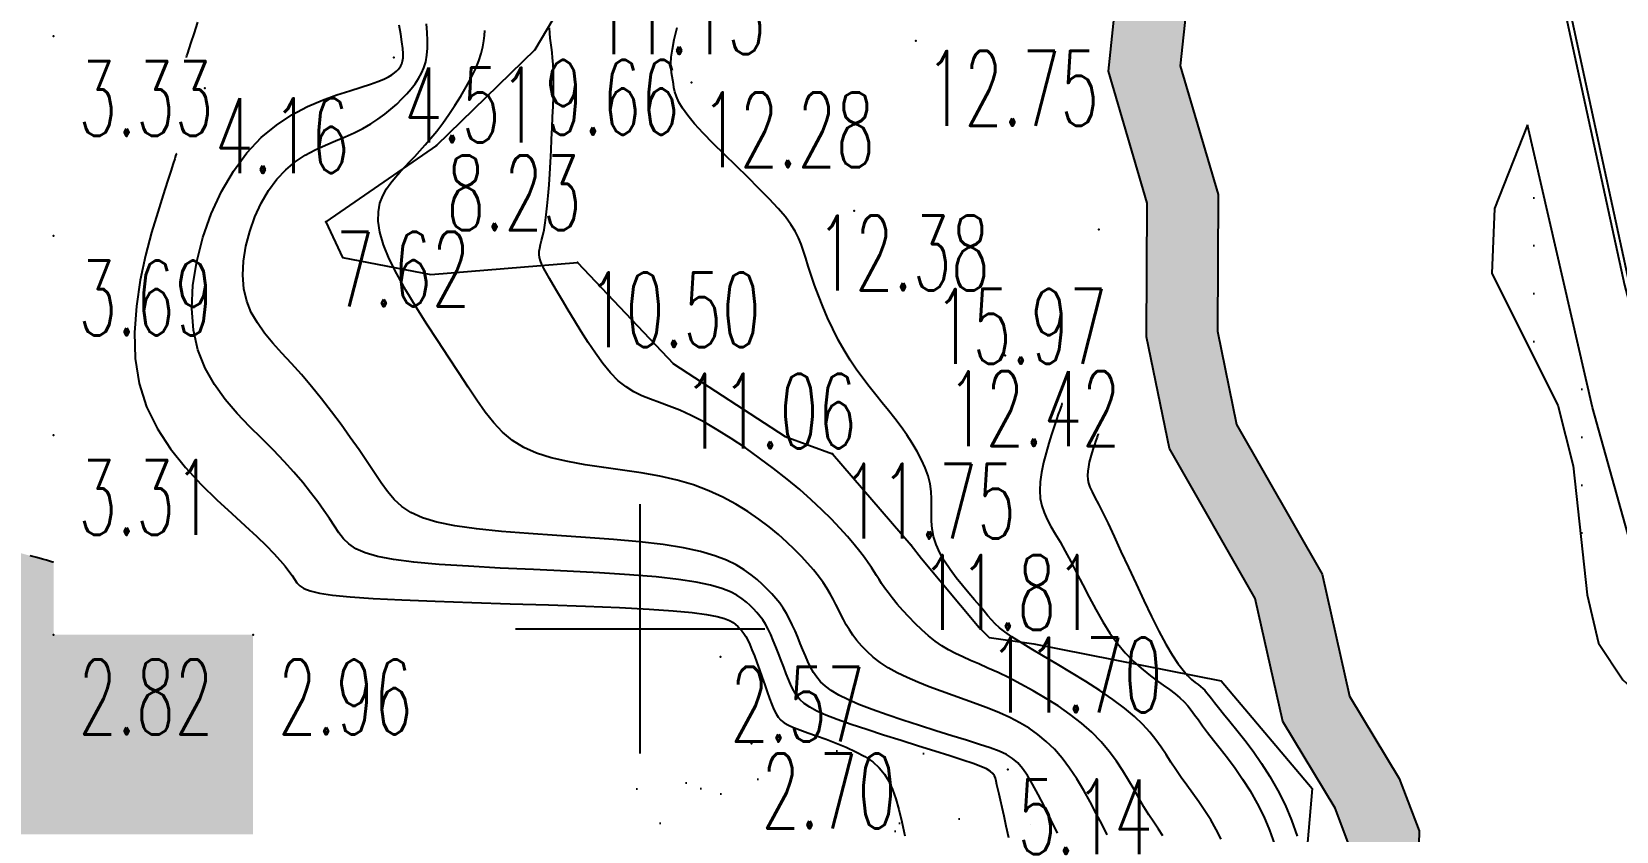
# Model space of a CAD drawing. Header units: millimetres. Extents: x 88261 to 90953, y 390274 to 392322.
# Drawn here: x 90469.2 to 90548.6, y 391487.4 to 391527.5 of the extents above; entities that cross this region are included whole.
import ezdxf
from ezdxf.enums import TextEntityAlignment as Align

# ---------------------------------------------------------------- set-up
doc = ezdxf.new("R2010")
doc.units = ezdxf.units.MM
doc.header["$LTSCALE"] = 25
for name, color, linetype in [('Carroyage(1)_Croix', 7, 'Continuous'), ('CN_01_00', 42, 'Continuous'), ('CN_02_00', 16, 'Continuous'), ('CN_03_00', 7, 'Continuous'), ('COTEAlt', 7, 'Continuous'), ('route', 253, 'Continuous'), ('TN_COLORIAGE', 7, 'Continuous'), ('TopoAlt', 7, 'Continuous'), ('TOPOJIS', 7, 'Continuous')]:
    doc.layers.add(name, color=color, linetype=linetype)
doc.styles.add('Romans 1.0', font='Romans.shx', dxfattribs={"width": 0.99, "height": 1})
doc.styles.add('Simplex 1.0', font='Simplex.shx', dxfattribs={"width": 0.99, "height": 2.5})
doc.styles.get("Standard").update_dxf_attribs({"font": 'times.ttf'})

# ---------------------------------------------------------------- blocks, each defined once
blk = doc.blocks.new('TCPOINT')
at = {"color": 0}
blk.add_point((0, 0), dxfattribs=at)
at = {"layer": 'TopoAlt', "style": 'Romans 1.0', "width": 0.99}
blk.add_attdef('ALT', text='', height=200, dxfattribs=at).set_placement((0.5, -0.5), align=Align.TOP_LEFT)
blk = doc.blocks.new('COTE')
at = {"color": 0}
blk.add_point((0, 0), dxfattribs=at)
at = {"layer": 'COTEAlt'}
blk.add_attdef('ALT', text='', height=3.75, dxfattribs=at).set_placement((1.25, -1.25), align=Align.TOP_LEFT)

msp = doc.modelspace()

# ---------------------------------------------------------------- hatches: boundary and pattern name
h = msp.add_hatch()
h.set_pattern_fill('AR-HBONE', color=23, scale=0.032)
h.set_pattern_definition([(45, (-511.459, 107.3326), (0, 4.597891134), [9.7536, -3.2512]), (135, (-509.16, 109.6315), (5e-16, 4.597891134), [9.7536, -3.2512])])
h.paths.add_polyline_path([(90580.259, 391369.323), (90578.893, 391372.088), (90577.403, 391380.386), (90572.476, 391388.749), (90564.469, 391395.121), (90551.356, 391397.716), (90544.735, 391400.861), (90542.893, 391403.775), (90543.568, 391412.079), (90551.362, 391419.931), (90552.964, 391421.402), (90554.737, 391426.973), (90553.749, 391430.788), (90551.439, 391434.414), (90550.677, 391440.955), (90548.617, 391445.303), (90546.298, 391449.141), (90545.472, 391455.293), (90546.531, 391461.247), (90545.455, 391467.304), (90543.481, 391470.813), (90539.022, 391477.118), (90538.554, 391481.349), (90538.699, 391487.409), (90537.691, 391490.033), (90535.204, 391494.153), (90533.84, 391500.271), (90529.551, 391507.768), (90528.583, 391512.46), (90528.626, 391519.305), (90526.727, 391525.756), (90527.819, 391536.032), (90524.222, 391546.435), (90524.867, 391555.468), (90523.429, 391563.259), (90518.375, 391569.388), (90516.845, 391576.818), (90516.107, 391580.734), (90502.826, 391602.657), (90494.518, 391616.214), (90485.753, 391638.699), (90442.611, 391685.947), (90436.501, 391694.495), (90435.059, 391708.645), (90451.717, 391741.838), (90452.722, 391752.459), (90451.18, 391766.065), (90442.505, 391784.213), (90439.49, 391790.617), (90435.648, 391805.425), (90431.473, 391812.607), (90431.344, 391819.043), (90432.829, 391823.298), (90433.294, 391826.816), (90429.771, 391827.329), (90429.353, 391824.167), (90427.779, 391819.657), (90427.939, 391811.686), (90432.327, 391804.136), (90436.131, 391789.476), (90447.766, 391765.089), (90449.151, 391752.487), (90448.241, 391742.876), (90431.42, 391709.359), (90433.06, 391693.268), (90439.886, 391683.74), (90482.728, 391636.82), (90491.37, 391614.651), (90512.731, 391579.518), (90515.069, 391567.885), (90520.145, 391561.738), (90521.291, 391555.336), (90520.626, 391546.015), (90524.203, 391535.686), (90523.12, 391525.489), (90525.07, 391518.866), (90525.027, 391512.168), (90526.183, 391506.569), (90530.486, 391499.047), (90531.859, 391492.888), (90534.481, 391488.544), (90535.13, 391486.855), (90534.996, 391481.233), (90535.654, 391475.818), (90540.514, 391468.946), (90542.058, 391466.169), (90542.923, 391461.302), (90541.877, 391455.423), (90542.874, 391448.002), (90545.528, 391443.646), (90547.213, 391440.041), (90548.002, 391433.266), (90550.446, 391429.429), (90551.042, 391427.127), (90549.899, 391423.533), (90540.13, 391413.692), (90539.256, 391402.948), (90542.265, 391398.189), (90550.195, 391394.422), (90562.902, 391391.907), (90569.736, 391386.468), (90574.016, 391379.204), (90575.482, 391371.036), (90577.068, 391367.827), (90585.289, 391363.31), (90587.237, 391361.568), (90590.672, 391353.748), (90594.383, 391351.285), (90604.653, 391343.84), (90612.851, 391334.359), (90618.437, 391325.085), (90621.782, 391317.486), (90624.002, 391309.067), (90627.738, 391287.71), (90628.019, 391279.65), (90627.255, 391266.593), (90621.182, 391254.035), (90617.042, 391235.488), (90618.319, 391215.583), (90622.574, 391202.325), (90631.256, 391184.221), (90636.053, 391168.094), (90637.79, 391151.812), (90636.657, 391134.553), (90636.754, 391124.145), (90640.334, 391110.892), (90653.891, 391091.985), (90663.63, 391082.027), (90671.36, 391067.261), (90675.086, 391054.053), (90683.469, 391034.279), (90692.526, 391020.632), (90692.509, 391024.786), (90691.925, 391027.104), (90686.033, 391034.997), (90677.901, 391054.178), (90674.136, 391067.524), (90665.998, 391083.069), (90656.086, 391093.204), (90643.054, 391111.379), (90639.756, 391123.588), (90639.664, 391133.417), (90640.808, 391150.846), (90639.005, 391167.747), (90634.038, 391184.447), (90625.339, 391202.585), (90621.29, 391215.202), (90620.073, 391234.176), (90624.016, 391251.839), (90630.214, 391264.657), (90631.029, 391278.571), (90630.739, 391286.886), (90629.714, 391298.649), (90627.043, 391310.671), (90621.607, 391322.866), (90613.162, 391336.588), (90606.038, 391344.517), (90602.665, 391348.269), (90597.913, 391351.643), (90592.983, 391355.027), (90589.642, 391362.633), (90586.918, 391365.07)])
h = msp.add_hatch()
h.set_pattern_fill('JARDIN', color=104, scale=0.8)
h.set_pattern_definition([(0, (-0.35, -2.46), (0, 2.4), [0, -2.4])])
h.paths.add_polyline_path([(90544.126, 391522.787), (90542.472, 391518.597), (90542.35, 391515.349), (90545.644, 391508.745), (90546.415, 391505.712), (90547.127, 391499.24), (90547.692, 391496.812), (90548.905, 391494.98), (90552.005, 391492.141), (90547.392, 391508.634)])
h = msp.add_hatch()
h.set_pattern_fill('ALEA', color=40)
h.set_pattern_definition([(312, (0.65, -2.46), (11.7377712, 2.49494029), [0, -7.5]), (67, (-0.85, -1.594), (-11.91055381, -1.46243212), [0, -12.5]), (153, (-0.85, -1.594), (0.62803148, -11.9835544), [0, -10]), (180, (-0.85, -3.326), (6, -10.39230484), [0, -10]), (74, (-4.35, -2.46), (-11.6435487, -2.90306275), [0, -10]), (286, (-4.35, -2.46), (11.6435487, -2.90306275), [0, -10]), (52, (1.65, -5.924), (-11.88321682, 1.6700772), [0, -12.5]), (300, (1.65, 1.004), (12, -3e-09), [0, -10]), (175, (1.65, 1.004), (5.07141914, -10.87569344), [0, -10]), (114, (0.15, 0.138), (-11.93426274, 1.25434156), [0, -5]), (248, (0.15, -5.058), (7.3879377, -9.45612904), [0, -6.2])])
h.paths.add_polyline_path([(90500.249, 391451.221), (90500.249, 391447.239), (90500.249, 391437.239), (90500.249, 391418.047), (90500.249, 391414.288), (90519.013, 391421.138), (90524.753, 391422.984), (90528.743, 391425.499), (90532.976, 391428.605), (90538.97, 391428.529), (90542.205, 391432.205), (90543.706, 391433.975), (90541.828, 391439.609), (90541.479, 391443.355), (90540.099, 391446.869), (90538.385, 391448.233), (90535.202, 391450.765), (90530.016, 391460.88), (90522.026, 391483.354), (90518.584, 391490.991), (90508.298, 391492.978), (90507.006, 391493.725), (90494.453, 391487.239), (90500.249, 391487.239), (90500.249, 391481.513), (90500.249, 391475.981), (90500.249, 391469.385), (90500.249, 391458.985)])

# ---------------------------------------------------------------- linework, layer by layer
at = {"color": 124, "elevation": 10.574, "flags": 128}
for points in [[(90512.417, 391546.947), (90509.032, 391541.463), (90508.223, 391539.447), (90504.957, 391536.148), (90498.289, 391532.511), (90496.769, 391530.59), (90494.375, 391526.547), (90489.448, 391521.765), (90483.889, 391517.94), (90484.727, 391516.14), (90489.153, 391515.293), (90496.506, 391515.902), (90501.331, 391510.823), (90506.921, 391507.181), (90509.298, 391506.307), (90513.242, 391501.727), (90513.746, 391501.067), (90516.651, 391497.598)], [(90516.651, 391497.598), (90517.151, 391497.098), (90519.378, 391496.775), (90528.783, 391494.935), (90533.34, 391489.539), (90532.938, 391484.877), (90534.813, 391481.876), (90535.166, 391474.427), (90534.857, 391466.728), (90537.124, 391458.312), (90541.295, 391451.13), (90543.699, 391445.636), (90545.598, 391438.805), (90546.586, 391435.104)]]:
    msp.add_lwpolyline(points, dxfattribs=at)
at = {"color": 23, "elevation": 15.394, "flags": 128}
for points in [[(90550.446, 391429.429), (90548.002, 391433.266), (90547.213, 391440.041), (90545.528, 391443.646), (90542.874, 391448.002), (90541.877, 391455.423), (90542.923, 391461.302), (90542.058, 391466.169), (90540.514, 391468.946), (90535.654, 391475.818), (90534.996, 391481.233), (90535.13, 391486.855), (90534.481, 391488.544), (90531.859, 391492.888), (90530.486, 391499.047), (90526.183, 391506.569), (90525.027, 391512.168), (90525.07, 391518.866), (90523.12, 391525.489), (90524.203, 391535.686)], [(90550.446, 391429.429), (90548.002, 391433.266), (90547.213, 391440.041), (90545.528, 391443.646), (90542.874, 391448.002), (90541.877, 391455.423), (90542.923, 391461.302), (90542.058, 391466.169), (90540.514, 391468.946), (90535.654, 391475.818), (90534.996, 391481.233), (90535.13, 391486.855), (90534.481, 391488.544), (90531.859, 391492.888), (90530.486, 391499.047), (90526.183, 391506.569), (90525.027, 391512.168), (90525.07, 391518.866), (90523.12, 391525.489), (90524.203, 391535.686)], [(90550.446, 391429.429), (90548.002, 391433.266), (90547.213, 391440.041), (90545.528, 391443.646), (90542.874, 391448.002), (90541.877, 391455.423), (90542.923, 391461.302), (90542.058, 391466.169), (90540.514, 391468.946), (90535.654, 391475.818), (90534.996, 391481.233), (90535.13, 391486.855), (90534.481, 391488.544), (90531.859, 391492.888), (90530.486, 391499.047), (90526.183, 391506.569), (90525.027, 391512.168), (90525.07, 391518.866), (90523.12, 391525.489), (90524.203, 391535.686)], [(90527.819, 391536.032), (90526.727, 391525.756), (90528.626, 391519.305), (90528.583, 391512.46), (90529.551, 391507.768), (90533.84, 391500.271), (90535.204, 391494.153), (90537.691, 391490.033), (90538.699, 391487.409), (90538.554, 391481.349), (90539.022, 391477.118), (90543.481, 391470.813), (90545.455, 391467.304), (90546.531, 391461.247), (90545.472, 391455.293), (90546.298, 391449.141), (90548.617, 391445.303)], [(90527.819, 391536.032), (90526.727, 391525.756), (90528.626, 391519.305), (90528.583, 391512.46), (90529.551, 391507.768), (90533.84, 391500.271), (90535.204, 391494.153), (90537.691, 391490.033), (90538.699, 391487.409), (90538.554, 391481.349), (90539.022, 391477.118), (90543.481, 391470.813), (90545.455, 391467.304), (90546.531, 391461.247), (90545.472, 391455.293), (90546.298, 391449.141), (90548.617, 391445.303)], [(90527.819, 391536.032), (90526.727, 391525.756), (90528.626, 391519.305), (90528.583, 391512.46), (90529.551, 391507.768), (90533.84, 391500.271), (90535.204, 391494.153), (90537.691, 391490.033), (90538.699, 391487.409), (90538.554, 391481.349), (90539.022, 391477.118), (90543.481, 391470.813), (90545.455, 391467.304), (90546.531, 391461.247), (90545.472, 391455.293), (90546.298, 391449.141), (90548.617, 391445.303)]]:
    msp.add_lwpolyline(points, dxfattribs=at)
at = {"color": 104, "elevation": 16.567, "flags": 128}
msp.add_lwpolyline([(90544.126, 391522.787), (90542.472, 391518.597), (90542.35, 391515.349), (90545.644, 391508.745), (90546.415, 391505.712), (90547.127, 391499.24), (90547.692, 391496.812), (90548.905, 391494.98), (90552.005, 391492.141), (90547.392, 391508.634), (90544.126, 391522.787)], dxfattribs=at)
at = {"layer": 'Carroyage(1)_Croix'}
for p, q in [((90499.65, 391491.29), (90499.65, 391503.79)), ((90493.4, 391497.54), (90505.9, 391497.54))]:
    msp.add_line(p, q, dxfattribs=at)
at = {"layer": 'CN_01_00', "flags": 128}
for points, elevation in [([(90476.904, 391526.167), (90476.905, 391526.17), (90476.913, 391526.194), (90476.935, 391526.26), (90476.977, 391526.389), (90477.046, 391526.601), (90477.149, 391526.917), (90477.294, 391527.359), (90477.486, 391527.946)], 4), ([(90520.574, 391487.293), (90520.244, 391487.97), (90519.919, 391488.624), (90519.607, 391489.228), (90519.32, 391489.756), (90519.063, 391490.189), (90518.822, 391490.536), (90518.578, 391490.814), (90518.313, 391491.039), (90518.007, 391491.228), (90517.642, 391491.397), (90517.199, 391491.563), (90516.658, 391491.742), (90516.009, 391491.948), (90515.273, 391492.178), (90514.478, 391492.426), (90513.653, 391492.688), (90512.825, 391492.956), (90512.025, 391493.225), (90511.279, 391493.49), (90510.618, 391493.745), (90510.061, 391493.985), (90509.604, 391494.214), (90509.233, 391494.437), (90508.934, 391494.657), (90508.694, 391494.88), (90508.5, 391495.11), (90508.339, 391495.352), (90508.196, 391495.611), (90508.062, 391495.889), (90507.932, 391496.183), (90507.804, 391496.489), (90507.676, 391496.802), (90507.547, 391497.117), (90507.416, 391497.429), (90507.279, 391497.734), (90507.135, 391498.026), (90506.983, 391498.302), (90506.821, 391498.564), (90506.646, 391498.815), (90506.456, 391499.057), (90506.249, 391499.294), (90506.024, 391499.528), (90505.778, 391499.763), (90505.509, 391500.002), (90505.212, 391500.245), (90504.871, 391500.491), (90504.466, 391500.734), (90503.978, 391500.97), (90503.388, 391501.195), (90502.675, 391501.404), (90501.822, 391501.593), (90500.808, 391501.757), (90499.625, 391501.894), (90498.31, 391502.009), (90496.912, 391502.112), (90495.479, 391502.208), (90494.06, 391502.307), (90492.701, 391502.417), (90491.453, 391502.544), (90490.363, 391502.697), (90489.465, 391502.883), (90488.743, 391503.105), (90488.165, 391503.366), (90487.699, 391503.67), (90487.314, 391504.017), (90486.979, 391504.413), (90486.662, 391504.858), (90486.333, 391505.356), (90485.966, 391505.907), (90485.561, 391506.501), (90485.124, 391507.126), (90484.661, 391507.769), (90484.179, 391508.418), (90483.684, 391509.061), (90483.181, 391509.684), (90482.677, 391510.276), (90482.178, 391510.828), (90481.697, 391511.35), (90481.242, 391511.855), (90480.828, 391512.355), (90480.463, 391512.865), (90480.161, 391513.397), (90479.932, 391513.964), (90479.787, 391514.581), (90479.736, 391515.254), (90479.773, 391515.97), (90479.892, 391516.709), (90480.084, 391517.452), (90480.342, 391518.179), (90480.659, 391518.871), (90481.028, 391519.508), (90481.441, 391520.071), (90481.889, 391520.545), (90482.366, 391520.94), (90482.861, 391521.268), (90483.367, 391521.544), (90483.874, 391521.781), (90484.374, 391521.992), (90484.859, 391522.193), (90485.318, 391522.395), (90485.747, 391522.611), (90486.144, 391522.84), (90486.51, 391523.08), (90486.849, 391523.328), (90487.16, 391523.582), (90487.447, 391523.839), (90487.71, 391524.097), (90487.95, 391524.352), (90488.17, 391524.603), (90488.368, 391524.855), (90488.541, 391525.111), (90488.69, 391525.377), (90488.811, 391525.657), (90488.904, 391525.957), (90488.966, 391526.28), (90488.996, 391526.631), (90488.995, 391527.015), (90488.973, 391527.426), (90488.941, 391527.86)], 6), ([(90528.776, 391486.984), (90528.527, 391487.481), (90528.254, 391487.958), (90527.964, 391488.416), (90527.663, 391488.856), (90527.36, 391489.281), (90527.061, 391489.691), (90526.773, 391490.089), (90526.502, 391490.476), (90526.252, 391490.855), (90526.013, 391491.228), (90525.768, 391491.6), (90525.502, 391491.974), (90525.201, 391492.353), (90524.849, 391492.741), (90524.431, 391493.142), (90523.933, 391493.56), (90523.345, 391493.995), (90522.687, 391494.442), (90521.985, 391494.891), (90521.265, 391495.333), (90520.552, 391495.76), (90519.872, 391496.163), (90519.251, 391496.532), (90518.714, 391496.858), (90518.281, 391497.138), (90517.939, 391497.378), (90517.667, 391497.591), (90517.447, 391497.79), (90517.257, 391497.986), (90517.079, 391498.191), (90516.892, 391498.419), (90516.676, 391498.68), (90516.418, 391498.984), (90516.126, 391499.327), (90515.815, 391499.7), (90515.499, 391500.096), (90515.194, 391500.508), (90514.913, 391500.928), (90514.672, 391501.348), (90514.484, 391501.76), (90514.361, 391502.159), (90514.291, 391502.547), (90514.261, 391502.926), (90514.255, 391503.299), (90514.259, 391503.671), (90514.258, 391504.043), (90514.238, 391504.42), (90514.183, 391504.804), (90514.082, 391505.199), (90513.938, 391505.601), (90513.754, 391506.01), (90513.536, 391506.423), (90513.289, 391506.838), (90513.018, 391507.252), (90512.727, 391507.664), (90512.421, 391508.07), (90512.106, 391508.471), (90511.784, 391508.869), (90511.458, 391509.27), (90511.131, 391509.679), (90510.806, 391510.102), (90510.486, 391510.543), (90510.173, 391511.007), (90509.871, 391511.499), (90509.581, 391512.023), (90509.306, 391512.569), (90509.049, 391513.126), (90508.809, 391513.685), (90508.59, 391514.233), (90508.393, 391514.76), (90508.22, 391515.255), (90508.072, 391515.707), (90507.949, 391516.109), (90507.838, 391516.471), (90507.723, 391516.808), (90507.591, 391517.133), (90507.425, 391517.462), (90507.209, 391517.808), (90506.93, 391518.185), (90506.571, 391518.609), (90506.125, 391519.088), (90505.607, 391519.612), (90505.044, 391520.165), (90504.458, 391520.734), (90503.874, 391521.301), (90503.317, 391521.852), (90502.809, 391522.373), (90502.377, 391522.847), (90502.037, 391523.263), (90501.782, 391523.624), (90501.598, 391523.938), (90501.474, 391524.211), (90501.394, 391524.45), (90501.345, 391524.663), (90501.315, 391524.856), (90501.289, 391525.036), (90501.257, 391525.213), (90501.226, 391525.4), (90501.202, 391525.614), (90501.195, 391525.872), (90501.214, 391526.19), (90501.266, 391526.585), (90501.361, 391527.073), (90501.507, 391527.67)], 12), ([(90523.069, 391487.209), (90522.804, 391487.726), (90522.517, 391488.281), (90522.21, 391488.857), (90521.884, 391489.438), (90521.54, 391490.008), (90521.18, 391490.552), (90520.805, 391491.053), (90520.415, 391491.499), (90520.01, 391491.892), (90519.587, 391492.241), (90519.144, 391492.551), (90518.678, 391492.829), (90518.188, 391493.082), (90517.67, 391493.317), (90517.124, 391493.541), (90516.548, 391493.76), (90515.951, 391493.975), (90515.344, 391494.191), (90514.738, 391494.408), (90514.142, 391494.628), (90513.569, 391494.854), (90513.028, 391495.088), (90512.53, 391495.331), (90512.083, 391495.585), (90511.686, 391495.849), (90511.335, 391496.118), (90511.027, 391496.393), (90510.756, 391496.669), (90510.52, 391496.944), (90510.315, 391497.217), (90510.137, 391497.483), (90509.981, 391497.743), (90509.842, 391497.998), (90509.714, 391498.25), (90509.59, 391498.502), (90509.464, 391498.757), (90509.33, 391499.017), (90509.182, 391499.286), (90509.013, 391499.566), (90508.819, 391499.86), (90508.597, 391500.166), (90508.344, 391500.485), (90508.061, 391500.817), (90507.744, 391501.161), (90507.392, 391501.516), (90507.005, 391501.882), (90506.579, 391502.258), (90506.114, 391502.644), (90505.606, 391503.032), (90505.053, 391503.415), (90504.452, 391503.786), (90503.801, 391504.136), (90503.095, 391504.459), (90502.333, 391504.747), (90501.512, 391504.992), (90500.632, 391505.191), (90499.71, 391505.353), (90498.768, 391505.492), (90497.825, 391505.623), (90496.902, 391505.759), (90496.02, 391505.914), (90495.199, 391506.101), (90494.46, 391506.335), (90493.816, 391506.626), (90493.256, 391506.979), (90492.76, 391507.392), (90492.309, 391507.865), (90491.883, 391508.4), (90491.463, 391508.995), (90491.029, 391509.652), (90490.564, 391510.37), (90490.053, 391511.146), (90489.512, 391511.966), (90488.96, 391512.811), (90488.419, 391513.664), (90487.91, 391514.506), (90487.453, 391515.319), (90487.07, 391516.085), (90486.78, 391516.787), (90486.6, 391517.41), (90486.521, 391517.959), (90486.529, 391518.441), (90486.61, 391518.867), (90486.749, 391519.244), (90486.933, 391519.58), (90487.148, 391519.885), (90487.38, 391520.167), (90487.616, 391520.433), (90487.857, 391520.692), (90488.102, 391520.951), (90488.355, 391521.216), (90488.614, 391521.495), (90488.883, 391521.794), (90489.162, 391522.121), (90489.452, 391522.482), (90489.754, 391522.883), (90490.061, 391523.315), (90490.365, 391523.768), (90490.657, 391524.233), (90490.931, 391524.698), (90491.179, 391525.153), (90491.391, 391525.59), (90491.562, 391525.996), (90491.684, 391526.364), (90491.767, 391526.697), (90491.819, 391526.999), (90491.85, 391527.274), (90491.871, 391527.527)], 8), ([(90476.403, 391521.353), (90476.402, 391521.349), (90476.393, 391521.321), (90476.368, 391521.244), (90476.32, 391521.095), (90476.241, 391520.849), (90476.124, 391520.481), (90475.96, 391519.969), (90475.741, 391519.286), (90475.467, 391518.42), (90475.164, 391517.395), (90474.863, 391516.245), (90474.597, 391515.005), (90474.399, 391513.71), (90474.301, 391512.394), (90474.334, 391511.091), (90474.532, 391509.837), (90474.915, 391508.66), (90475.457, 391507.566), (90476.118, 391506.553), (90476.859, 391505.622), (90477.643, 391504.771), (90478.431, 391504.001), (90479.183, 391503.311), (90479.861, 391502.701), (90480.436, 391502.168), (90480.91, 391501.706), (90481.296, 391501.308), (90481.606, 391500.967), (90481.852, 391500.675), (90482.047, 391500.424), (90482.202, 391500.207), (90482.33, 391500.016), (90482.448, 391499.846), (90482.591, 391499.693), (90482.801, 391499.556), (90483.117, 391499.433), (90483.581, 391499.324), (90484.233, 391499.226), (90485.115, 391499.138), (90486.266, 391499.059), (90487.707, 391498.987), (90489.383, 391498.92), (90491.218, 391498.856), (90493.134, 391498.794), (90495.057, 391498.731), (90496.91, 391498.666), (90498.618, 391498.597), (90500.104, 391498.521), (90501.311, 391498.438), (90502.256, 391498.349), (90502.975, 391498.254), (90503.504, 391498.155), (90503.879, 391498.053), (90504.136, 391497.95), (90504.311, 391497.847), (90504.439, 391497.745), (90504.551, 391497.645), (90504.656, 391497.541), (90504.755, 391497.427), (90504.851, 391497.297), (90504.947, 391497.144), (90505.045, 391496.962), (90505.148, 391496.744), (90505.257, 391496.485), (90505.376, 391496.181), (90505.501, 391495.841), (90505.631, 391495.478), (90505.763, 391495.103), (90505.894, 391494.729), (90506.021, 391494.369), (90506.143, 391494.035), (90506.256, 391493.738), (90506.36, 391493.488), (90506.464, 391493.281), (90506.577, 391493.107), (90506.711, 391492.96), (90506.876, 391492.83), (90507.083, 391492.709), (90507.342, 391492.59), (90507.663, 391492.465), (90508.053, 391492.325), (90508.499, 391492.171), (90508.981, 391491.999), (90509.482, 391491.81), (90509.983, 391491.603), (90510.467, 391491.377), (90510.915, 391491.131), (90511.309, 391490.864), (90511.636, 391490.575), (90511.902, 391490.254), (90512.121, 391489.893), (90512.304, 391489.483), (90512.464, 391489.014), (90512.612, 391488.476), (90512.761, 391487.861), (90512.924, 391487.16)], 4), ([(90520.8, 391508.834), (90520.799, 391508.833), (90520.796, 391508.822), (90520.785, 391508.791), (90520.765, 391508.733), (90520.732, 391508.636), (90520.682, 391508.491), (90520.612, 391508.29), (90520.52, 391508.021), (90520.404, 391507.681), (90520.271, 391507.28), (90520.131, 391506.834), (90519.995, 391506.358), (90519.872, 391505.867), (90519.772, 391505.378), (90519.705, 391504.906), (90519.681, 391504.465), (90519.707, 391504.068), (90519.781, 391503.704), (90519.897, 391503.359), (90520.053, 391503.019), (90520.241, 391502.671), (90520.459, 391502.3), (90520.7, 391501.891), (90520.961, 391501.431), (90521.237, 391500.911), (90521.528, 391500.341), (90521.833, 391499.738), (90522.153, 391499.118), (90522.488, 391498.497), (90522.836, 391497.892), (90523.199, 391497.318), (90523.577, 391496.792), (90523.967, 391496.326), (90524.365, 391495.917), (90524.761, 391495.558), (90525.15, 391495.242), (90525.523, 391494.964), (90525.872, 391494.715), (90526.191, 391494.489), (90526.472, 391494.28), (90526.71, 391494.08), (90526.915, 391493.882), (90527.097, 391493.68), (90527.27, 391493.465), (90527.444, 391493.232), (90527.633, 391492.971), (90527.846, 391492.677), (90528.098, 391492.342), (90528.395, 391491.96), (90528.73, 391491.533), (90529.092, 391491.061), (90529.47, 391490.549), (90529.852, 391489.997), (90530.227, 391489.409), (90530.584, 391488.787), (90530.912, 391488.132), (90531.202, 391487.448), (90531.454, 391486.739)], 14)]:
    msp.add_lwpolyline(points, dxfattribs=dict(at, elevation=elevation))
at = {"layer": 'CN_02_00', "flags": 128}
for points, elevation in [([(90518.131, 391487.056), (90518.005, 391487.642), (90517.895, 391488.148), (90517.799, 391488.58), (90517.717, 391488.946), (90517.646, 391489.253), (90517.586, 391489.51), (90517.536, 391489.723), (90517.495, 391489.899), (90517.457, 391490.046), (90517.408, 391490.173), (90517.329, 391490.287), (90517.201, 391490.397), (90517.006, 391490.51), (90516.724, 391490.636), (90516.337, 391490.782), (90515.826, 391490.956), (90515.181, 391491.165), (90514.427, 391491.402), (90513.6, 391491.66), (90512.731, 391491.931), (90511.856, 391492.207), (90511.009, 391492.481), (90510.224, 391492.744), (90509.534, 391492.989), (90508.965, 391493.21), (90508.509, 391493.413), (90508.15, 391493.605), (90507.872, 391493.794), (90507.656, 391493.988), (90507.488, 391494.194), (90507.35, 391494.42), (90507.226, 391494.674), (90507.103, 391494.962), (90506.977, 391495.276), (90506.849, 391495.609), (90506.72, 391495.953), (90506.589, 391496.297), (90506.458, 391496.635), (90506.327, 391496.957), (90506.196, 391497.255), (90506.066, 391497.523), (90505.933, 391497.763), (90505.796, 391497.979), (90505.654, 391498.177), (90505.502, 391498.361), (90505.34, 391498.535), (90505.165, 391498.704), (90504.974, 391498.874), (90504.761, 391499.046), (90504.503, 391499.221), (90504.173, 391499.394), (90503.741, 391499.562), (90503.181, 391499.724), (90502.465, 391499.876), (90501.566, 391500.015), (90500.456, 391500.139), (90499.121, 391500.245), (90497.61, 391500.338), (90495.985, 391500.421), (90494.307, 391500.501), (90492.639, 391500.582), (90491.042, 391500.668), (90489.58, 391500.765), (90488.314, 391500.878), (90487.29, 391501.01), (90486.488, 391501.165), (90485.873, 391501.345), (90485.408, 391501.551), (90485.057, 391501.787), (90484.785, 391502.053), (90484.555, 391502.352), (90484.332, 391502.686), (90484.084, 391503.057), (90483.804, 391503.462), (90483.488, 391503.9), (90483.134, 391504.368), (90482.738, 391504.863), (90482.297, 391505.383), (90481.808, 391505.926), (90481.269, 391506.488), (90480.681, 391507.07), (90480.065, 391507.68), (90479.448, 391508.329), (90478.855, 391509.026), (90478.314, 391509.782), (90477.849, 391510.607), (90477.488, 391511.512), (90477.255, 391512.508), (90477.172, 391513.596), (90477.233, 391514.754), (90477.424, 391515.95), (90477.735, 391517.151), (90478.153, 391518.327), (90478.666, 391519.446), (90479.262, 391520.476), (90479.929, 391521.386), (90480.654, 391522.153), (90481.417, 391522.784), (90482.198, 391523.298), (90482.977, 391523.71), (90483.734, 391524.037), (90484.447, 391524.296), (90485.098, 391524.504), (90485.665, 391524.677), (90486.133, 391524.83), (90486.51, 391524.967), (90486.807, 391525.09), (90487.036, 391525.201), (90487.211, 391525.303), (90487.341, 391525.396), (90487.441, 391525.484), (90487.523, 391525.569), (90487.595, 391525.653), (90487.657, 391525.744), (90487.709, 391525.852), (90487.747, 391525.985), (90487.768, 391526.152), (90487.772, 391526.363), (90487.754, 391526.625), (90487.714, 391526.949), (90487.651, 391527.34), (90487.575, 391527.791)], 5), ([(90525.857, 391487.163), (90525.628, 391487.5), (90525.392, 391487.849), (90525.15, 391488.218), (90524.906, 391488.611), (90524.66, 391489.032), (90524.407, 391489.478), (90524.138, 391489.943), (90523.846, 391490.42), (90523.523, 391490.906), (90523.161, 391491.393), (90522.752, 391491.876), (90522.29, 391492.35), (90521.768, 391492.808), (90521.199, 391493.248), (90520.597, 391493.667), (90519.975, 391494.062), (90519.35, 391494.43), (90518.734, 391494.767), (90518.142, 391495.071), (90517.589, 391495.34), (90517.086, 391495.571), (90516.629, 391495.773), (90516.21, 391495.955), (90515.823, 391496.128), (90515.459, 391496.301), (90515.113, 391496.484), (90514.776, 391496.686), (90514.442, 391496.918), (90514.104, 391497.185), (90513.768, 391497.483), (90513.437, 391497.8), (90513.119, 391498.128), (90512.818, 391498.457), (90512.541, 391498.778), (90512.292, 391499.081), (90512.077, 391499.356), (90511.9, 391499.597), (90511.752, 391499.812), (90511.624, 391500.01), (90511.503, 391500.201), (90511.38, 391500.397), (90511.244, 391500.606), (90511.085, 391500.839), (90510.891, 391501.107), (90510.655, 391501.417), (90510.372, 391501.768), (90510.043, 391502.156), (90509.665, 391502.577), (90509.238, 391503.027), (90508.761, 391503.503), (90508.231, 391504), (90507.649, 391504.515), (90507.015, 391505.042), (90506.341, 391505.573), (90505.64, 391506.096), (90504.927, 391506.601), (90504.213, 391507.078), (90503.515, 391507.515), (90502.844, 391507.902), (90502.215, 391508.228), (90501.639, 391508.488), (90501.11, 391508.696), (90500.623, 391508.873), (90500.17, 391509.038), (90499.744, 391509.21), (90499.338, 391509.41), (90498.944, 391509.658), (90498.557, 391509.972), (90498.169, 391510.368), (90497.785, 391510.831), (90497.407, 391511.343), (90497.04, 391511.887), (90496.689, 391512.442), (90496.357, 391512.991), (90496.048, 391513.514), (90495.767, 391513.993), (90495.516, 391514.413), (90495.297, 391514.777), (90495.109, 391515.092), (90494.95, 391515.363), (90494.822, 391515.597), (90494.722, 391515.802), (90494.65, 391515.983), (90494.607, 391516.147), (90494.59, 391516.301), (90494.597, 391516.455), (90494.622, 391516.617), (90494.663, 391516.797), (90494.714, 391517.003), (90494.772, 391517.246), (90494.833, 391517.535), (90494.893, 391517.878), (90494.948, 391518.282), (90494.998, 391518.741), (90495.043, 391519.244), (90495.084, 391519.782), (90495.122, 391520.344), (90495.156, 391520.921), (90495.187, 391521.503), (90495.216, 391522.08), (90495.242, 391522.644), (90495.266, 391523.188), (90495.285, 391523.71), (90495.3, 391524.206), (90495.308, 391524.671), (90495.31, 391525.101), (90495.304, 391525.493), (90495.289, 391525.842), (90495.265, 391526.148), (90495.234, 391526.419), (90495.201, 391526.667), (90495.169, 391526.904), (90495.142, 391527.141), (90495.122, 391527.39), (90495.115, 391527.663)], 10), ([(90522.609, 391507.312), (90522.609, 391507.311), (90522.607, 391507.306), (90522.602, 391507.292), (90522.593, 391507.264), (90522.577, 391507.217), (90522.553, 391507.148), (90522.519, 391507.051), (90522.475, 391506.923), (90522.419, 391506.76), (90522.356, 391506.567), (90522.289, 391506.354), (90522.224, 391506.125), (90522.165, 391505.891), (90522.117, 391505.656), (90522.085, 391505.43), (90522.073, 391505.219), (90522.086, 391505.026), (90522.127, 391504.839), (90522.199, 391504.638), (90522.303, 391504.406), (90522.443, 391504.125), (90522.622, 391503.777), (90522.841, 391503.343), (90523.104, 391502.806), (90523.41, 391502.156), (90523.753, 391501.416), (90524.122, 391500.614), (90524.507, 391499.782), (90524.898, 391498.951), (90525.285, 391498.149), (90525.658, 391497.409), (90526.008, 391496.759), (90526.326, 391496.223), (90526.611, 391495.794), (90526.866, 391495.457), (90527.092, 391495.197), (90527.291, 391495), (90527.465, 391494.851), (90527.615, 391494.736), (90527.742, 391494.64), (90527.85, 391494.549), (90527.948, 391494.453), (90528.046, 391494.344), (90528.154, 391494.211), (90528.283, 391494.047), (90528.442, 391493.843), (90528.643, 391493.588), (90528.896, 391493.275), (90529.206, 391492.896), (90529.564, 391492.453), (90529.958, 391491.952), (90530.373, 391491.395), (90530.796, 391490.788), (90531.214, 391490.135), (90531.613, 391489.439), (90531.98, 391488.707), (90532.304, 391487.94), (90532.587, 391487.145)], 15)]:
    msp.add_lwpolyline(points, dxfattribs=dict(at, elevation=elevation))
at = {"layer": 'CN_03_00', "elevation": 3, "flags": 128}
msp.add_lwpolyline([(90470.249, 391500.871), (90470.247, 391500.872), (90470.236, 391500.875), (90470.205, 391500.883), (90470.145, 391500.9), (90470.046, 391500.927), (90469.898, 391500.968), (90469.692, 391501.026), (90469.418, 391501.102), (90469.069, 391501.199)], dxfattribs=at)
at = {"layer": 'route', "color": 252, "elevation": 18.214, "flags": 128}
for points in [[(90436.338, 391829.282), (90445.524, 391809.407), (90454.728, 391789.751), (90463.628, 391770.258), (90471.953, 391751.965), (90481.532, 391731.1), (90491.114, 391709.994), (90500.371, 391689.858), (90510.69, 391667.297), (90517.769, 391651.945), (90525.663, 391634.659), (90534.871, 391614.275), (90543.906, 391593.721), (90544.747, 391591.54), (90545.901, 391581.97), (90543.907, 391549.34), (90546.031, 391528.334), (90548.985, 391514.767), (90555.31, 391491.163), (90557.917, 391480.356)], [(90436.565, 391829.387), (90445.751, 391809.512), (90454.955, 391789.856), (90463.855, 391770.362), (90472.18, 391752.069), (90481.759, 391731.204), (90491.341, 391710.098), (90500.598, 391689.962), (90510.917, 391667.401), (90517.996, 391652.049), (90525.891, 391634.762), (90535.099, 391614.377), (90544.137, 391593.816), (90544.991, 391591.601), (90546.152, 391581.977), (90544.158, 391549.345), (90546.278, 391528.373), (90549.228, 391514.826), (90555.552, 391491.225), (90558.16, 391480.415)]]:
    msp.add_lwpolyline(points, dxfattribs=at)
at = {"layer": 'TN_COLORIAGE', "color": 61}
for points in [[(90460.249, 391527.239, 3), (90466.655, 391527.239, 3), (90470.249, 391537.239, 3), (90470.249, 391534.16, 3)], [(90460.249, 391537.239, 2.852), (90460.249, 391527.239, 2.852), (90470.249, 391537.239, 2.852)], [(90460.249, 391497.239, 3), (90465.264, 391502.255, 3), (90470.249, 391497.239, 3), (90470.249, 391500.871, 3)], [(90460.249, 391497.239, 2.822), (90460.249, 391487.239, 2.822), (90470.249, 391497.239, 2.822)], [(90470.249, 391487.239, 2.196), (90470.249, 391497.239, 2.196), (90460.249, 391487.239, 2.196)], [(90480.249, 391487.239, 2.332), (90480.249, 391497.239, 2.332), (90470.249, 391487.239, 2.332)], [(90480.249, 391497.239, 2.332), (90470.249, 391497.239, 2.332), (90470.249, 391487.239, 2.332)]]:
    msp.add_solid(points, dxfattribs=at)

# ---------------------------------------------------------------- block references
at = {"layer": 'COTEAlt'}
ref = msp.add_blockref('COTE', (90470.249, 391527.239), dxfattribs=at)
ref.add_attrib('ALT', '3.33', dxfattribs={"height": 3.75, "style": 'Simplex 1.0', "width": 0.6}).set_placement((90471.499, 391525.989), align=Align.TOP_LEFT)
ref = msp.add_blockref('COTE', (90470.249, 391517.239), dxfattribs=at)
ref.add_attrib('ALT', '3.69', dxfattribs={"height": 3.75, "style": 'Simplex 1.0', "width": 0.6}).set_placement((90471.499, 391515.989), align=Align.TOP_LEFT)
ref = msp.add_blockref('COTE', (90470.249, 391507.239), dxfattribs=at)
ref.add_attrib('ALT', '3.31', dxfattribs={"height": 3.75, "style": 'Simplex 1.0', "width": 0.6}).set_placement((90471.499, 391505.989), align=Align.TOP_LEFT)
ref = msp.add_blockref('COTE', (90470.249, 391497.239), dxfattribs=at)
ref.add_attrib('ALT', '2.82', dxfattribs={"height": 3.75, "style": 'Simplex 1.0', "width": 0.6}).set_placement((90471.499, 391495.989), align=Align.TOP_LEFT)
ref = msp.add_blockref('COTE', (90480.249, 391497.239), dxfattribs=at)
ref.add_attrib('ALT', '2.96', dxfattribs={"height": 3.75, "style": 'Simplex 1.0', "width": 0.6}).set_placement((90481.499, 391495.989), align=Align.TOP_LEFT)
at = {"layer": 'TOPOJIS'}
ref = msp.add_blockref('TCPOINT', (90496.769, 391530.59, 11.149), dxfattribs=at)
ref.add_attrib('ALT', '11.15', dxfattribs={"layer": 'TopoAlt', "height": 3.75, "style": 'Romans 1.0', "width": 0.6}).set_placement((90497.269, 391530.09, 11.149), align=Align.TOP_LEFT)
ref = msp.add_blockref('TCPOINT', (90513.469, 391526.998, 12.754), dxfattribs=at)
ref.add_attrib('ALT', '12.75', dxfattribs={"layer": 'TopoAlt', "height": 3.75, "style": 'Romans 1.0', "width": 0.6}).set_placement((90513.969, 391526.498, 12.754), align=Align.TOP_LEFT)
ref = msp.add_blockref('TCPOINT', (90487.313, 391526.165, 4.513), dxfattribs=at)
ref.add_attrib('ALT', '4.51', dxfattribs={"layer": 'TopoAlt', "height": 3.75, "style": 'Romans 1.0', "width": 0.6}).set_placement((90487.813, 391525.665, 4.513), align=Align.TOP_LEFT)
ref = msp.add_blockref('TCPOINT', (90494.375, 391526.547, 9.665), dxfattribs=at)
ref.add_attrib('ALT', '9.66', dxfattribs={"layer": 'TopoAlt', "height": 3.75, "style": 'Romans 1.0', "width": 0.6}).set_placement((90494.875, 391526.047, 9.665), align=Align.TOP_LEFT)
ref = msp.add_blockref('TCPOINT', (90477.83, 391524.626, 4.161), dxfattribs=at)
ref.add_attrib('ALT', '4.16', dxfattribs={"layer": 'TopoAlt', "height": 3.75, "style": 'Romans 1.0', "width": 0.6}).set_placement((90478.33, 391524.126, 4.161), align=Align.TOP_LEFT)
ref = msp.add_blockref('TCPOINT', (90502.223, 391524.923, 12.276), dxfattribs=at)
ref.add_attrib('ALT', '12.28', dxfattribs={"layer": 'TopoAlt', "height": 3.75, "style": 'Romans 1.0', "width": 0.6}).set_placement((90502.723, 391524.423, 12.276), align=Align.TOP_LEFT)
ref = msp.add_blockref('TCPOINT', (90489.448, 391521.765, 8.23), dxfattribs=at)
ref.add_attrib('ALT', '8.23', dxfattribs={"layer": 'TopoAlt', "height": 3.75, "style": 'Romans 1.0', "width": 0.6}).set_placement((90489.948, 391521.265, 8.23), align=Align.TOP_LEFT)
ref = msp.add_blockref('TCPOINT', (90510.387, 391518.49, 12.379), dxfattribs=at)
ref.add_attrib('ALT', '12.38', dxfattribs={"layer": 'TopoAlt', "height": 3.75, "style": 'Romans 1.0', "width": 0.6}).set_placement((90508.491, 391518.247, 12), align=Align.TOP_LEFT)
ref = msp.add_blockref('TCPOINT', (90483.889, 391517.94, 7.624), dxfattribs=at)
ref.add_attrib('ALT', '7.62', dxfattribs={"layer": 'TopoAlt', "height": 3.75, "style": 'Romans 1.0', "width": 0.6}).set_placement((90484.389, 391517.44, 7.624), align=Align.TOP_LEFT)
ref = msp.add_blockref('TCPOINT', (90522.641, 391517.553, 15.973), dxfattribs=at)
ref.add_attrib('ALT', '15.97', dxfattribs={"layer": 'TopoAlt', "height": 3.75, "style": 'Romans 1.0', "width": 0.6}).set_placement((90514.394, 391514.567, 15.973), align=Align.TOP_LEFT)
ref = msp.add_blockref('TCPOINT', (90496.506, 391515.902, 10.497), dxfattribs=at)
ref.add_attrib('ALT', '10.50', dxfattribs={"layer": 'TopoAlt', "height": 3.75, "style": 'Romans 1.0', "width": 0.6}).set_placement((90497.006, 391515.402, 10.497), align=Align.TOP_LEFT)
ref = msp.add_blockref('TCPOINT', (90517.941, 391511.239, 12.419), dxfattribs=at)
ref.add_attrib('ALT', '12.42', dxfattribs={"layer": 'TopoAlt', "height": 3.75, "style": 'Romans 1.0', "width": 0.6}).set_placement((90515.044, 391510.443, 12.419), align=Align.TOP_LEFT)
ref = msp.add_blockref('TCPOINT', (90501.331, 391510.823, 11.062), dxfattribs=at)
ref.add_attrib('ALT', '11.06', dxfattribs={"layer": 'TopoAlt', "height": 3.75, "style": 'Romans 1.0', "width": 0.6}).set_placement((90501.831, 391510.323, 11.062), align=Align.TOP_LEFT)
ref = msp.add_blockref('TCPOINT', (90509.298, 391506.307, 11.749), dxfattribs=at)
ref.add_attrib('ALT', '11.75', dxfattribs={"layer": 'TopoAlt', "height": 3.75, "style": 'Romans 1.0', "width": 0.6}).set_placement((90509.798, 391505.807, 11.749), align=Align.TOP_LEFT)
ref = msp.add_blockref('TCPOINT', (90513.242, 391501.727, 11.815), dxfattribs=at)
ref.add_attrib('ALT', '11.81', dxfattribs={"layer": 'TopoAlt', "height": 3.75, "style": 'Romans 1.0', "width": 0.6}).set_placement((90513.742, 391501.227, 11.815), align=Align.TOP_LEFT)
ref = msp.add_blockref('TCPOINT', (90516.651, 391497.598, 11.701), dxfattribs=at)
ref.add_attrib('ALT', '11.70', dxfattribs={"layer": 'TopoAlt', "height": 3.75, "style": 'Romans 1.0', "width": 0.6}).set_placement((90517.151, 391497.098, 11.701), align=Align.TOP_LEFT)
ref = msp.add_blockref('TCPOINT', (90503.674, 391496.132, 2.574), dxfattribs=at)
ref.add_attrib('ALT', '2.57', dxfattribs={"layer": 'TopoAlt', "height": 3.75, "style": 'Romans 1.0', "width": 0.6}).set_placement((90504.174, 391495.632, 2.574), align=Align.TOP_LEFT)
ref = msp.add_blockref('TCPOINT', (90505.232, 391491.783, 2.703), dxfattribs=at)
ref.add_attrib('ALT', '2.70', dxfattribs={"layer": 'TopoAlt', "height": 3.75, "style": 'Romans 1.0', "width": 0.6}).set_placement((90505.732, 391491.283, 2.703), align=Align.TOP_LEFT)
ref = msp.add_blockref('TCPOINT', (90518.084, 391490.491, 5.142), dxfattribs=at)
ref.add_attrib('ALT', '5.14', dxfattribs={"layer": 'TopoAlt', "height": 3.75, "style": 'Romans 1.0', "width": 0.6}).set_placement((90518.584, 391489.991, 5.142), align=Align.TOP_LEFT)

doc.saveas('drawing.dxf')
